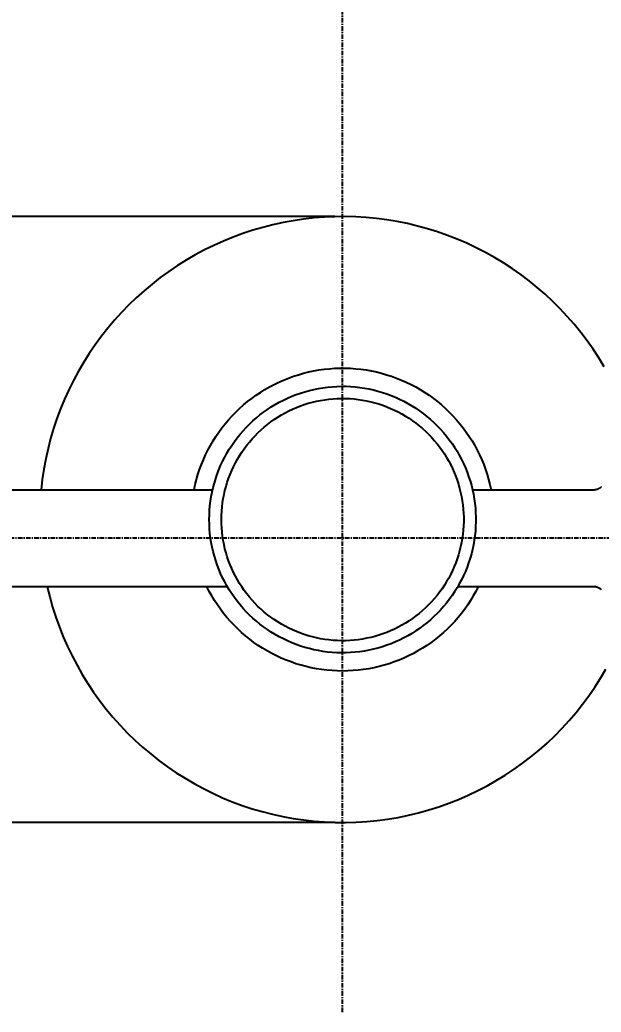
# Model space of a CAD drawing. Header units: millimetres. Extents: x 2944 to 4044, y 1234 to 2718.
# Drawn here: x 3361.1 to 3409.1, y 1902.8 to 1984.6 of the extents above; entities that cross this region are included whole.
import ezdxf

# ---------------------------------------------------------------- set-up
doc = ezdxf.new("R2010")
doc.units = ezdxf.units.MM
doc.linetypes.add('CENTER', pattern=[0.6, 0.375, -0.075, 0.075, -0.075])
for name, color, linetype in [('CEN2', 1, 'Continuous'), ('DIM2', 3, 'Continuous'), ('main', 7, 'Continuous')]:
    doc.layers.add(name, color=color, linetype=linetype)
doc.styles.get("Standard").update_dxf_attribs({"font": 'arial.ttf'})
doc.dimstyles.new('ISO-25', dxfattribs={"dimtxt": 2.5, "dimasz": 2.5, "dimexe": 1.25, "dimexo": 0.625, "dimtad": 1, "dimtxsty": 'Standard', "dimcen": 2.5, "dimadec": 0, "dimazin": 0, "dimtfac": 1, "dimtmove": 0, "dimatfit": 3, "dimfxl": 1, "dimarcsym": 0})

# ---------------------------------------------------------------- blocks, each defined once
blk = doc.blocks.new('*D27')
at = {"layer": 'Defpoints', "color": 0, "transparency": 16777216}
for p in [(3387.777, 1968.404), (3340.571, 1918.404), (3387.777, 1918.404)]:
    blk.add_point(p, dxfattribs=at)
at = {"layer": 'DIM2', "color": 0, "lineweight": -2, "transparency": 16777216}
for p, q in [((3387.152, 1968.404), (3339.321, 1968.404)), ((3340.571, 1956.404), (3340.571, 1930.404)), ((3387.152, 1918.404), (3339.321, 1918.404))]:
    blk.add_line(p, q, dxfattribs=at)
at = {"layer": 'DIM2', "color": 0, "transparency": 16777216}
for points in [[(3338.571, 1956.404), (3342.571, 1956.404), (3340.571, 1968.404)], [(3338.571, 1930.404), (3342.571, 1930.404), (3340.571, 1918.404)]]:
    blk.add_solid(points, dxfattribs=at)
at = {"layer": 'DIM2', "color": 0, "transparency": 16777216, "insert": (3327.912, 1943.404), "char_height": 15, "attachment_point": 5, "rotation": 90}
blk.add_mtext('50', dxfattribs=at)

msp = doc.modelspace()

# ---------------------------------------------------------------- linework, layer by layer
at = {"layer": 'CEN2', "linetype": 'CENTER'}
for p, q in [((3387.777, 1902.75), (3387.777, 2185.961)), ((3496.353, 1941.862), (3124.888, 1941.862))]:
    msp.add_line(p, q, dxfattribs=at)
at = {"layer": 'main'}
for p, q in [((3383.713, 1968.072), (3382.866, 1967.917)), ((3384.565, 1968.197), (3383.713, 1968.072)), ((3385.421, 1968.293), (3384.565, 1968.197)), ((3386.28, 1968.359), (3385.421, 1968.293)), ((3387.14, 1968.396), (3386.28, 1968.359)), ((3388.001, 1968.403), (3387.14, 1968.396)), ((3388.862, 1968.38), (3388.001, 1968.403)), ((3389.722, 1968.328), (3388.862, 1968.38)), ((3390.579, 1968.246), (3389.722, 1968.328)), ((3391.433, 1968.135), (3390.579, 1968.246)), ((3392.283, 1967.995), (3391.433, 1968.135)), ((3393.127, 1967.825), (3392.283, 1967.995)), ((3380.363, 1967.28), (3379.546, 1967.01)), ((3381.19, 1967.521), (3380.363, 1967.28)), ((3382.025, 1967.733), (3381.19, 1967.521)), ((3382.866, 1967.917), (3382.025, 1967.733)), ((3393.965, 1967.626), (3393.127, 1967.825)), ((3394.795, 1967.399), (3393.965, 1967.626)), ((3395.618, 1967.143), (3394.795, 1967.399)), ((3377.94, 1966.387), (3377.154, 1966.035)), ((3378.737, 1966.713), (3377.94, 1966.387)), ((3379.546, 1967.01), (3378.737, 1966.713)), ((3396.431, 1966.858), (3395.618, 1967.143)), ((3397.233, 1966.546), (3396.431, 1966.858)), ((3398.025, 1966.207), (3397.233, 1966.546)), ((3376.381, 1965.656), (3375.621, 1965.25)), ((3377.154, 1966.035), (3376.381, 1965.656)), ((3398.804, 1965.841), (3398.025, 1966.207)), ((3399.57, 1965.447), (3398.804, 1965.841)), ((3374.876, 1964.818), (3374.146, 1964.361)), ((3375.621, 1965.25), (3374.876, 1964.818)), ((3400.323, 1965.028), (3399.57, 1965.447)), ((3401.06, 1964.583), (3400.323, 1965.028)), ((3373.433, 1963.879), (3372.736, 1963.373)), ((3374.146, 1964.361), (3373.433, 1963.879)), ((3401.781, 1964.113), (3401.06, 1964.583)), ((3402.486, 1963.618), (3401.781, 1964.113)), ((3372.736, 1963.373), (3372.057, 1962.843)), ((3403.174, 1963.1), (3402.486, 1963.618)), ((3403.843, 1962.558), (3403.174, 1963.1)), ((3371.397, 1962.29), (3370.756, 1961.715)), ((3372.057, 1962.843), (3371.397, 1962.29)), ((3404.493, 1961.993), (3403.843, 1962.558)), ((3370.756, 1961.715), (3370.135, 1961.118)), ((3405.124, 1961.406), (3404.493, 1961.993)), ((3370.135, 1961.118), (3369.536, 1960.5)), ((3405.733, 1960.798), (3405.124, 1961.406)), ((3406.322, 1960.169), (3405.733, 1960.798)), ((3368.958, 1959.861), (3368.402, 1959.204)), ((3369.536, 1960.5), (3368.958, 1959.861)), ((3406.888, 1959.521), (3406.322, 1960.169)), ((3368.402, 1959.204), (3367.869, 1958.527)), ((3407.432, 1958.853), (3406.888, 1959.521)), ((3367.869, 1958.527), (3367.36, 1957.832)), ((3407.952, 1958.167), (3407.432, 1958.853)), ((3408.449, 1957.463), (3407.952, 1958.167)), ((3367.36, 1957.832), (3366.876, 1957.121)), ((3408.921, 1956.743), (3408.449, 1957.463)), ((3366.876, 1957.121), (3366.416, 1956.393)), ((3409.368, 1956.007), (3408.921, 1956.743)), ((3366.416, 1956.393), (3365.981, 1955.649)), ((3385.402, 1955.676), (3385.83, 1955.751)), ((3385.83, 1955.751), (3386.26, 1955.812)), ((3386.26, 1955.812), (3386.692, 1955.857)), ((3386.692, 1955.857), (3387.125, 1955.887)), ((3387.125, 1955.887), (3387.56, 1955.902)), ((3387.56, 1955.902), (3387.994, 1955.902)), ((3387.994, 1955.902), (3388.428, 1955.887)), ((3388.428, 1955.887), (3388.861, 1955.857)), ((3388.861, 1955.857), (3389.294, 1955.812)), ((3389.294, 1955.812), (3389.724, 1955.751)), ((3389.724, 1955.751), (3390.152, 1955.676)), ((3365.572, 1954.891), (3365.19, 1954.12)), ((3365.981, 1955.649), (3365.572, 1954.891)), ((3382.515, 1954.743), (3382.912, 1954.919)), ((3382.912, 1954.919), (3383.316, 1955.081)), ((3383.316, 1955.081), (3383.724, 1955.229)), ((3383.724, 1955.229), (3384.137, 1955.362)), ((3384.137, 1955.362), (3384.555, 1955.482)), ((3384.555, 1955.482), (3384.977, 1955.586)), ((3384.977, 1955.586), (3385.402, 1955.676)), ((3390.152, 1955.676), (3390.577, 1955.586)), ((3390.577, 1955.586), (3390.998, 1955.482)), ((3390.998, 1955.482), (3391.416, 1955.362)), ((3391.416, 1955.362), (3391.829, 1955.229)), ((3391.829, 1955.229), (3392.238, 1955.081)), ((3392.238, 1955.081), (3392.641, 1954.919)), ((3392.641, 1954.919), (3393.038, 1954.743)), ((3365.19, 1954.12), (3364.834, 1953.335)), ((3380.995, 1953.904), (3381.364, 1954.134)), ((3381.364, 1954.134), (3381.74, 1954.35)), ((3381.74, 1954.35), (3382.124, 1954.553)), ((3382.124, 1954.553), (3382.515, 1954.743)), ((3384.669, 1953.956), (3385.037, 1954.058)), ((3385.037, 1954.058), (3385.409, 1954.146)), ((3385.409, 1954.146), (3385.783, 1954.222)), ((3385.783, 1954.222), (3386.16, 1954.285)), ((3386.16, 1954.285), (3386.538, 1954.334)), ((3386.538, 1954.334), (3386.918, 1954.371)), ((3386.918, 1954.371), (3387.3, 1954.394)), ((3387.3, 1954.394), (3387.681, 1954.404)), ((3387.681, 1954.404), (3388.063, 1954.401)), ((3388.063, 1954.401), (3388.445, 1954.384)), ((3388.445, 1954.384), (3388.825, 1954.354)), ((3388.825, 1954.354), (3389.205, 1954.311)), ((3389.205, 1954.311), (3389.582, 1954.255)), ((3389.582, 1954.255), (3389.958, 1954.186)), ((3389.958, 1954.186), (3390.331, 1954.104)), ((3390.331, 1954.104), (3390.701, 1954.009)), ((3393.038, 1954.743), (3393.429, 1954.553)), ((3393.429, 1954.553), (3393.813, 1954.35)), ((3393.813, 1954.35), (3394.19, 1954.134)), ((3394.19, 1954.134), (3394.559, 1953.904)), ((3364.834, 1953.335), (3364.506, 1952.539)), ((3379.939, 1953.141), (3380.282, 1953.408)), ((3380.282, 1953.408), (3380.634, 1953.662)), ((3380.634, 1953.662), (3380.995, 1953.904)), ((3382.555, 1953.086), (3382.894, 1953.261)), ((3382.894, 1953.261), (3383.239, 1953.425)), ((3383.239, 1953.425), (3383.589, 1953.576)), ((3383.589, 1953.576), (3383.945, 1953.715)), ((3383.945, 1953.715), (3384.305, 1953.842)), ((3384.305, 1953.842), (3384.669, 1953.956)), ((3385.624, 1953.17), (3385.964, 1953.239)), ((3385.964, 1953.239), (3386.307, 1953.296)), ((3386.307, 1953.296), (3386.651, 1953.341)), ((3386.651, 1953.341), (3386.996, 1953.374)), ((3386.996, 1953.374), (3387.343, 1953.395)), ((3387.343, 1953.395), (3387.69, 1953.404)), ((3387.69, 1953.404), (3388.037, 1953.401)), ((3388.037, 1953.401), (3388.384, 1953.386)), ((3388.384, 1953.386), (3388.73, 1953.359)), ((3388.73, 1953.359), (3389.075, 1953.32)), ((3389.075, 1953.32), (3389.418, 1953.269)), ((3389.418, 1953.269), (3389.76, 1953.206)), ((3390.701, 1954.009), (3391.067, 1953.901)), ((3391.067, 1953.901), (3391.429, 1953.78)), ((3391.429, 1953.78), (3391.787, 1953.647)), ((3391.787, 1953.647), (3392.14, 1953.502)), ((3392.14, 1953.502), (3392.488, 1953.344)), ((3392.488, 1953.344), (3392.83, 1953.175)), ((3394.559, 1953.904), (3394.919, 1953.662)), ((3394.919, 1953.662), (3395.272, 1953.408)), ((3395.272, 1953.408), (3395.615, 1953.141)), ((3364.506, 1952.539), (3364.205, 1951.732)), ((3378.968, 1952.273), (3379.281, 1952.573)), ((3379.281, 1952.573), (3379.605, 1952.863)), ((3379.605, 1952.863), (3379.939, 1953.141)), ((3381.265, 1952.27), (3381.576, 1952.49)), ((3381.576, 1952.49), (3381.895, 1952.7)), ((3381.895, 1952.7), (3382.222, 1952.898)), ((3382.222, 1952.898), (3382.555, 1953.086)), ((3383.338, 1952.365), (3383.651, 1952.514)), ((3383.651, 1952.514), (3383.97, 1952.651)), ((3383.97, 1952.651), (3384.293, 1952.778)), ((3384.293, 1952.778), (3384.621, 1952.893)), ((3384.621, 1952.893), (3384.952, 1952.997)), ((3384.952, 1952.997), (3385.286, 1953.089)), ((3385.286, 1953.089), (3385.624, 1953.17)), ((3389.76, 1953.206), (3390.099, 1953.131)), ((3390.099, 1953.131), (3390.435, 1953.045)), ((3390.435, 1953.045), (3390.768, 1952.946)), ((3390.768, 1952.946), (3391.097, 1952.837)), ((3391.097, 1952.837), (3391.423, 1952.716)), ((3391.423, 1952.716), (3391.744, 1952.584)), ((3391.744, 1952.584), (3392.06, 1952.441)), ((3392.06, 1952.441), (3392.371, 1952.287)), ((3392.83, 1953.175), (3393.166, 1952.994)), ((3393.166, 1952.994), (3393.496, 1952.801)), ((3393.496, 1952.801), (3393.818, 1952.597)), ((3393.818, 1952.597), (3394.134, 1952.381)), ((3395.615, 1953.141), (3395.948, 1952.863)), ((3395.948, 1952.863), (3396.272, 1952.573)), ((3396.272, 1952.573), (3396.586, 1952.273)), ((3364.205, 1951.732), (3363.932, 1950.915)), ((3378.093, 1951.308), (3378.373, 1951.639)), ((3378.373, 1951.639), (3378.665, 1951.961)), ((3378.665, 1951.961), (3378.968, 1952.273)), ((3380.378, 1951.545), (3380.665, 1951.796)), ((3380.665, 1951.796), (3380.961, 1952.038)), ((3380.961, 1952.038), (3381.265, 1952.27)), ((3381.857, 1951.464), (3382.14, 1951.664)), ((3382.14, 1951.664), (3382.43, 1951.855)), ((3382.43, 1951.855), (3382.727, 1952.035)), ((3382.727, 1952.035), (3383.029, 1952.205)), ((3383.029, 1952.205), (3383.338, 1952.365)), ((3392.371, 1952.287), (3392.676, 1952.122)), ((3392.676, 1952.122), (3392.976, 1951.946)), ((3392.976, 1951.946), (3393.269, 1951.761)), ((3393.269, 1951.761), (3393.556, 1951.565)), ((3394.134, 1952.381), (3394.442, 1952.155)), ((3394.442, 1952.155), (3394.741, 1951.919)), ((3394.741, 1951.919), (3395.033, 1951.672)), ((3395.033, 1951.672), (3395.315, 1951.415)), ((3396.586, 1952.273), (3396.888, 1951.961)), ((3396.888, 1951.961), (3397.18, 1951.639)), ((3397.18, 1951.639), (3397.461, 1951.308)), ((3363.932, 1950.915), (3363.687, 1950.09)), ((3377.567, 1950.616), (3377.824, 1950.966)), ((3377.824, 1950.966), (3378.093, 1951.308)), ((3379.572, 1950.731), (3379.832, 1951.012)), ((3379.832, 1951.012), (3380.1, 1951.283)), ((3380.1, 1951.283), (3380.378, 1951.545)), ((3380.798, 1950.567), (3381.051, 1950.805)), ((3381.051, 1950.805), (3381.312, 1951.034)), ((3381.312, 1951.034), (3381.581, 1951.253)), ((3381.581, 1951.253), (3381.857, 1951.464)), ((3393.556, 1951.565), (3393.836, 1951.36)), ((3393.836, 1951.36), (3394.108, 1951.145)), ((3394.108, 1951.145), (3394.373, 1950.92)), ((3394.373, 1950.92), (3394.63, 1950.687)), ((3395.315, 1951.415), (3395.589, 1951.149)), ((3395.589, 1951.149), (3395.853, 1950.873)), ((3395.853, 1950.873), (3396.107, 1950.588)), ((3397.461, 1951.308), (3397.73, 1950.966)), ((3397.73, 1950.966), (3397.986, 1950.616)), ((3363.687, 1950.09), (3363.471, 1949.256)), ((3377.091, 1949.889), (3377.323, 1950.257)), ((3377.323, 1950.257), (3377.567, 1950.616)), ((3378.855, 1949.839), (3379.084, 1950.145)), ((3379.084, 1950.145), (3379.323, 1950.442)), ((3379.323, 1950.442), (3379.572, 1950.731)), ((3380.091, 1949.802), (3380.318, 1950.065)), ((3380.318, 1950.065), (3380.554, 1950.32)), ((3380.554, 1950.32), (3380.798, 1950.567)), ((3394.63, 1950.687), (3394.879, 1950.445)), ((3394.879, 1950.445), (3395.119, 1950.194)), ((3395.119, 1950.194), (3395.35, 1949.935)), ((3396.107, 1950.588), (3396.351, 1950.295)), ((3396.351, 1950.295), (3396.585, 1949.993)), ((3396.585, 1949.993), (3396.809, 1949.683)), ((3397.986, 1950.616), (3398.231, 1950.257)), ((3398.231, 1950.257), (3398.463, 1949.889)), ((3363.471, 1949.256), (3363.284, 1948.415)), ((3376.474, 1948.742), (3376.666, 1949.132)), ((3376.666, 1949.132), (3376.872, 1949.514)), ((3376.872, 1949.514), (3377.091, 1949.889)), ((3378.235, 1948.877), (3378.43, 1949.204)), ((3378.43, 1949.204), (3378.637, 1949.525)), ((3378.637, 1949.525), (3378.855, 1949.839)), ((3379.468, 1948.969), (3379.666, 1949.254)), ((3379.666, 1949.254), (3379.874, 1949.532)), ((3379.874, 1949.532), (3380.091, 1949.802)), ((3395.35, 1949.935), (3395.572, 1949.668)), ((3395.572, 1949.668), (3395.785, 1949.394)), ((3395.785, 1949.394), (3395.988, 1949.112)), ((3396.809, 1949.683), (3397.021, 1949.366)), ((3397.021, 1949.366), (3397.223, 1949.041)), ((3398.463, 1949.889), (3398.682, 1949.514)), ((3398.682, 1949.514), (3398.887, 1949.132)), ((3398.887, 1949.132), (3399.08, 1948.742)), ((3363.284, 1948.415), (3363.126, 1947.569)), ((3376.13, 1947.944), (3376.295, 1948.346)), ((3376.295, 1948.346), (3376.474, 1948.742)), ((3377.878, 1948.201), (3378.05, 1948.542)), ((3378.05, 1948.542), (3378.235, 1948.877)), ((3378.935, 1948.075), (3379.102, 1948.379)), ((3379.102, 1948.379), (3379.28, 1948.677)), ((3379.28, 1948.677), (3379.468, 1948.969)), ((3395.988, 1949.112), (3396.181, 1948.824)), ((3396.181, 1948.824), (3396.364, 1948.529)), ((3396.364, 1948.529), (3396.537, 1948.228)), ((3397.223, 1949.041), (3397.413, 1948.71)), ((3397.413, 1948.71), (3397.591, 1948.373)), ((3397.591, 1948.373), (3397.757, 1948.029)), ((3399.08, 1948.742), (3399.258, 1948.346)), ((3399.258, 1948.346), (3399.423, 1947.944)), ((3363.126, 1947.569), (3362.997, 1946.717)), ((3375.843, 1947.124), (3375.98, 1947.537)), ((3375.98, 1947.537), (3376.13, 1947.944)), ((3377.433, 1947.146), (3377.569, 1947.503)), ((3377.569, 1947.503), (3377.717, 1947.855)), ((3377.717, 1947.855), (3377.878, 1948.201)), ((3378.632, 1947.45), (3378.778, 1947.765)), ((3378.778, 1947.765), (3378.935, 1948.075)), ((3396.537, 1948.228), (3396.699, 1947.921)), ((3396.699, 1947.921), (3396.85, 1947.609)), ((3396.85, 1947.609), (3396.991, 1947.291)), ((3397.757, 1948.029), (3397.912, 1947.68)), ((3397.912, 1947.68), (3398.054, 1947.325)), ((3399.423, 1947.944), (3399.574, 1947.537)), ((3399.574, 1947.537), (3399.71, 1947.124)), ((3362.997, 1946.717), (3362.898, 1945.862)), ((3375.614, 1946.286), (3375.721, 1946.707)), ((3375.721, 1946.707), (3375.843, 1947.124)), ((3377.198, 1946.42), (3377.309, 1946.785)), ((3377.309, 1946.785), (3377.433, 1947.146)), ((3378.261, 1946.478), (3378.373, 1946.806)), ((3378.373, 1946.806), (3378.497, 1947.13)), ((3378.497, 1947.13), (3378.632, 1947.45)), ((3396.991, 1947.291), (3397.12, 1946.969)), ((3397.12, 1946.969), (3397.238, 1946.643)), ((3398.054, 1947.325), (3398.184, 1946.966)), ((3398.184, 1946.966), (3398.302, 1946.603)), ((3399.71, 1947.124), (3399.832, 1946.707)), ((3399.832, 1946.707), (3399.94, 1946.286)), ((3351.428, 1945.862), (3370.88, 1945.862)), ((3370.88, 1945.862), (3372.79, 1945.862)), ((3372.79, 1945.862), (3377.055, 1945.862)), ((3375.521, 1945.862), (3375.614, 1946.286)), ((3377.014, 1945.679), (3377.1, 1946.051)), ((3377.1, 1946.051), (3377.198, 1946.42)), ((3378.07, 1945.81), (3378.16, 1946.146)), ((3378.16, 1946.146), (3378.261, 1946.478)), ((3397.238, 1946.643), (3397.345, 1946.312)), ((3397.345, 1946.312), (3397.44, 1945.978)), ((3397.44, 1945.978), (3397.523, 1945.641)), ((3398.302, 1946.603), (3398.406, 1946.236)), ((3398.406, 1946.236), (3398.498, 1945.865)), ((3398.498, 1945.865), (3398.577, 1945.492)), ((3398.499, 1945.862), (3408.467, 1945.862)), ((3399.94, 1946.286), (3400.033, 1945.862)), ((3408.467, 1945.862), (3408.501, 1945.863)), ((3408.501, 1945.863), (3408.536, 1945.864)), ((3408.536, 1945.864), (3408.571, 1945.867)), ((3408.571, 1945.867), (3408.605, 1945.872)), ((3408.605, 1945.872), (3408.64, 1945.877)), ((3408.64, 1945.877), (3408.674, 1945.884)), ((3408.674, 1945.884), (3408.708, 1945.892)), ((3408.708, 1945.892), (3408.742, 1945.9)), ((3408.742, 1945.9), (3408.775, 1945.911)), ((3408.775, 1945.911), (3408.808, 1945.922)), ((3408.808, 1945.922), (3408.84, 1945.934)), ((3408.84, 1945.934), (3408.872, 1945.948)), ((3408.872, 1945.948), (3408.904, 1945.963)), ((3408.904, 1945.963), (3408.935, 1945.978)), ((3408.935, 1945.978), (3408.965, 1945.995)), ((3408.965, 1945.995), (3408.995, 1946.013)), ((3408.995, 1946.013), (3409.024, 1946.032)), ((3409.024, 1946.032), (3409.053, 1946.052)), ((3409.053, 1946.052), (3409.081, 1946.073)), ((3409.081, 1946.073), (3409.108, 1946.095)), ((3409.108, 1946.095), (3409.134, 1946.117)), ((3376.883, 1944.927), (3376.942, 1945.304)), ((3376.942, 1945.304), (3377.014, 1945.679)), ((3377.873, 1944.788), (3377.927, 1945.131)), ((3377.927, 1945.131), (3377.993, 1945.472)), ((3377.993, 1945.472), (3378.07, 1945.81)), ((3397.523, 1945.641), (3397.595, 1945.302)), ((3397.595, 1945.302), (3397.655, 1944.96)), ((3398.577, 1945.492), (3398.643, 1945.116)), ((3398.643, 1945.116), (3398.696, 1944.737)), ((3376.803, 1944.167), (3376.836, 1944.548)), ((3376.836, 1944.548), (3376.883, 1944.927)), ((3377.801, 1944.098), (3377.831, 1944.444)), ((3377.831, 1944.444), (3377.873, 1944.788)), ((3397.655, 1944.96), (3397.703, 1944.616)), ((3397.703, 1944.616), (3397.739, 1944.271)), ((3397.739, 1944.271), (3397.763, 1943.925)), ((3398.696, 1944.737), (3398.736, 1944.358)), ((3398.736, 1944.358), (3398.762, 1943.977)), ((3376.777, 1943.404), (3376.783, 1943.786)), ((3376.783, 1943.022), (3376.777, 1943.404)), ((3376.783, 1943.786), (3376.803, 1944.167)), ((3377.777, 1943.404), (3377.783, 1943.751)), ((3377.783, 1943.057), (3377.777, 1943.404)), ((3377.783, 1943.751), (3377.801, 1944.098)), ((3397.763, 1943.925), (3397.775, 1943.578)), ((3397.775, 1943.578), (3397.775, 1943.231)), ((3398.762, 1943.977), (3398.775, 1943.595)), ((3398.775, 1943.595), (3398.775, 1943.213)), ((3376.803, 1942.641), (3376.783, 1943.022)), ((3376.836, 1942.261), (3376.803, 1942.641)), ((3377.801, 1942.71), (3377.783, 1943.057)), ((3377.831, 1942.364), (3377.801, 1942.71)), ((3397.763, 1942.884), (3397.739, 1942.537)), ((3397.775, 1943.231), (3397.763, 1942.884)), ((3398.762, 1942.832), (3398.736, 1942.451)), ((3398.775, 1943.213), (3398.762, 1942.832)), ((3376.883, 1941.882), (3376.836, 1942.261)), ((3376.942, 1941.504), (3376.883, 1941.882)), ((3377.873, 1942.02), (3377.831, 1942.364)), ((3377.927, 1941.677), (3377.873, 1942.02)), ((3397.655, 1941.848), (3397.595, 1941.506)), ((3397.703, 1942.192), (3397.655, 1941.848)), ((3397.739, 1942.537), (3397.703, 1942.192)), ((3398.696, 1942.071), (3398.643, 1941.693)), ((3398.736, 1942.451), (3398.696, 1942.071)), ((3377.014, 1941.129), (3376.942, 1941.504)), ((3377.1, 1940.757), (3377.014, 1941.129)), ((3377.993, 1941.336), (3377.927, 1941.677)), ((3378.07, 1940.998), (3377.993, 1941.336)), ((3378.16, 1940.662), (3378.07, 1940.998)), ((3397.523, 1941.167), (3397.44, 1940.83)), ((3397.595, 1941.506), (3397.523, 1941.167)), ((3398.498, 1940.943), (3398.406, 1940.572)), ((3398.577, 1941.317), (3398.498, 1940.943)), ((3398.643, 1941.693), (3398.577, 1941.317)), ((3377.198, 1940.388), (3377.1, 1940.757)), ((3377.309, 1940.023), (3377.198, 1940.388)), ((3378.261, 1940.33), (3378.16, 1940.662)), ((3378.373, 1940.002), (3378.261, 1940.33)), ((3397.238, 1940.166), (3397.12, 1939.839)), ((3397.345, 1940.496), (3397.238, 1940.166)), ((3397.44, 1940.83), (3397.345, 1940.496)), ((3398.302, 1940.205), (3398.184, 1939.842)), ((3398.406, 1940.572), (3398.302, 1940.205)), ((3377.433, 1939.662), (3377.309, 1940.023)), ((3377.569, 1939.305), (3377.433, 1939.662)), ((3377.717, 1938.953), (3377.569, 1939.305)), ((3378.497, 1939.678), (3378.373, 1940.002)), ((3378.632, 1939.358), (3378.497, 1939.678)), ((3378.778, 1939.043), (3378.632, 1939.358)), ((3396.991, 1939.517), (3396.85, 1939.2)), ((3397.12, 1939.839), (3396.991, 1939.517)), ((3398.054, 1939.483), (3397.912, 1939.129)), ((3398.184, 1939.842), (3398.054, 1939.483)), ((3377.878, 1938.607), (3377.717, 1938.953)), ((3378.05, 1938.266), (3377.878, 1938.607)), ((3378.935, 1938.733), (3378.778, 1939.043)), ((3379.102, 1938.429), (3378.935, 1938.733)), ((3396.537, 1938.58), (3396.364, 1938.279)), ((3396.699, 1938.887), (3396.537, 1938.58)), ((3396.85, 1939.2), (3396.699, 1938.887)), ((3397.758, 1938.779), (3397.591, 1938.436)), ((3397.912, 1939.129), (3397.758, 1938.779)), ((3370.88, 1937.862), (3351.428, 1937.862)), ((3363.399, 1937.862), (3363.606, 1937.017)), ((3372.79, 1937.862), (3370.88, 1937.862)), ((3378.275, 1937.862), (3372.79, 1937.862)), ((3376.772, 1937.476), (3376.572, 1937.862)), ((3378.235, 1937.932), (3378.05, 1938.266)), ((3378.43, 1937.604), (3378.235, 1937.932)), ((3379.28, 1938.131), (3379.102, 1938.429)), ((3379.468, 1937.839), (3379.28, 1938.131)), ((3379.666, 1937.554), (3379.468, 1937.839)), ((3395.988, 1937.696), (3395.785, 1937.414)), ((3396.181, 1937.984), (3395.988, 1937.696)), ((3396.364, 1938.279), (3396.181, 1937.984)), ((3397.223, 1937.767), (3397.021, 1937.442)), ((3397.413, 1938.098), (3397.223, 1937.767)), ((3408.467, 1937.862), (3397.278, 1937.862)), ((3397.591, 1938.436), (3397.413, 1938.098)), ((3398.981, 1937.862), (3398.782, 1937.476)), ((3408.501, 1937.861), (3408.467, 1937.862)), ((3408.536, 1937.86), (3408.501, 1937.861)), ((3408.571, 1937.857), (3408.536, 1937.86)), ((3408.605, 1937.852), (3408.571, 1937.857)), ((3408.64, 1937.847), (3408.605, 1937.852)), ((3408.674, 1937.84), (3408.64, 1937.847)), ((3408.708, 1937.832), (3408.674, 1937.84)), ((3408.741, 1937.824), (3408.708, 1937.832)), ((3408.774, 1937.813), (3408.741, 1937.824)), ((3408.807, 1937.802), (3408.774, 1937.813)), ((3408.84, 1937.79), (3408.807, 1937.802)), ((3408.872, 1937.776), (3408.84, 1937.79)), ((3408.903, 1937.762), (3408.872, 1937.776)), ((3408.934, 1937.746), (3408.903, 1937.762)), ((3408.965, 1937.729), (3408.934, 1937.746)), ((3408.995, 1937.711), (3408.965, 1937.729)), ((3409.024, 1937.692), (3408.995, 1937.711)), ((3409.052, 1937.672), (3409.024, 1937.692)), ((3409.08, 1937.652), (3409.052, 1937.672)), ((3363.606, 1937.017), (3363.843, 1936.18)), ((3376.984, 1937.098), (3376.772, 1937.476)), ((3377.21, 1936.727), (3376.984, 1937.098)), ((3378.637, 1937.283), (3378.43, 1937.604)), ((3378.855, 1936.969), (3378.637, 1937.283)), ((3379.084, 1936.663), (3378.855, 1936.969)), ((3379.874, 1937.276), (3379.666, 1937.554)), ((3380.092, 1937.006), (3379.874, 1937.276)), ((3380.318, 1936.743), (3380.092, 1937.006)), ((3395.35, 1936.873), (3395.119, 1936.614)), ((3395.572, 1937.14), (3395.35, 1936.873)), ((3395.785, 1937.414), (3395.572, 1937.14)), ((3396.809, 1937.125), (3396.586, 1936.815)), ((3397.021, 1937.442), (3396.809, 1937.125)), ((3398.569, 1937.098), (3398.344, 1936.727)), ((3398.782, 1937.476), (3398.569, 1937.098)), ((3409.107, 1937.63), (3409.08, 1937.652)), ((3409.134, 1937.607), (3409.107, 1937.63)), ((3363.843, 1936.18), (3364.109, 1935.351)), ((3377.448, 1936.364), (3377.21, 1936.727)), ((3377.699, 1936.009), (3377.448, 1936.364)), ((3379.323, 1936.366), (3379.084, 1936.663)), ((3379.572, 1936.077), (3379.323, 1936.366)), ((3379.832, 1935.796), (3379.572, 1936.077)), ((3380.554, 1936.488), (3380.318, 1936.743)), ((3380.798, 1936.241), (3380.554, 1936.488)), ((3381.051, 1936.004), (3380.798, 1936.241)), ((3394.63, 1936.121), (3394.373, 1935.888)), ((3394.879, 1936.364), (3394.63, 1936.121)), ((3395.119, 1936.614), (3394.879, 1936.364)), ((3396.107, 1936.22), (3395.853, 1935.935)), ((3396.352, 1936.514), (3396.107, 1936.22)), ((3396.586, 1936.815), (3396.352, 1936.514)), ((3398.106, 1936.364), (3397.855, 1936.009)), ((3398.344, 1936.727), (3398.106, 1936.364)), ((3364.109, 1935.351), (3364.404, 1934.533)), ((3377.961, 1935.664), (3377.699, 1936.009)), ((3378.236, 1935.328), (3377.961, 1935.664)), ((3378.522, 1935.001), (3378.236, 1935.328)), ((3380.101, 1935.525), (3379.832, 1935.796)), ((3380.379, 1935.264), (3380.101, 1935.525)), ((3380.666, 1935.012), (3380.379, 1935.264)), ((3381.312, 1935.775), (3381.051, 1936.004)), ((3381.581, 1935.555), (3381.312, 1935.775)), ((3381.857, 1935.344), (3381.581, 1935.555)), ((3382.14, 1935.144), (3381.857, 1935.344)), ((3393.556, 1935.243), (3393.269, 1935.047)), ((3393.836, 1935.449), (3393.556, 1935.243)), ((3394.108, 1935.664), (3393.836, 1935.449)), ((3394.373, 1935.888), (3394.108, 1935.664)), ((3395.315, 1935.393), (3395.033, 1935.136)), ((3395.589, 1935.66), (3395.315, 1935.393)), ((3395.853, 1935.935), (3395.589, 1935.66)), ((3397.317, 1935.328), (3397.031, 1935.001)), ((3397.592, 1935.664), (3397.317, 1935.328)), ((3397.855, 1936.009), (3397.592, 1935.664)), ((3364.404, 1934.533), (3364.726, 1933.725)), ((3378.82, 1934.685), (3378.522, 1935.001)), ((3379.128, 1934.379), (3378.82, 1934.685)), ((3380.961, 1934.77), (3380.666, 1935.012)), ((3381.265, 1934.539), (3380.961, 1934.77)), ((3381.577, 1934.318), (3381.265, 1934.539)), ((3382.43, 1934.953), (3382.14, 1935.144)), ((3382.727, 1934.773), (3382.43, 1934.953)), ((3383.029, 1934.603), (3382.727, 1934.773)), ((3383.338, 1934.443), (3383.029, 1934.603)), ((3383.651, 1934.295), (3383.338, 1934.443)), ((3392.371, 1934.522), (3392.06, 1934.368)), ((3392.676, 1934.686), (3392.371, 1934.522)), ((3392.976, 1934.862), (3392.676, 1934.686)), ((3393.269, 1935.047), (3392.976, 1934.862)), ((3394.134, 1934.427), (3393.819, 1934.212)), ((3394.442, 1934.653), (3394.134, 1934.427)), ((3394.741, 1934.89), (3394.442, 1934.653)), ((3395.033, 1935.136), (3394.741, 1934.89)), ((3396.734, 1934.685), (3396.426, 1934.379)), ((3397.031, 1935.001), (3396.734, 1934.685)), ((3364.726, 1933.725), (3365.077, 1932.929)), ((3379.447, 1934.084), (3379.128, 1934.379)), ((3379.775, 1933.801), (3379.447, 1934.084)), ((3380.114, 1933.529), (3379.775, 1933.801)), ((3381.896, 1934.108), (3381.577, 1934.318)), ((3382.222, 1933.91), (3381.896, 1934.108)), ((3382.555, 1933.723), (3382.222, 1933.91)), ((3382.894, 1933.547), (3382.555, 1933.723)), ((3383.97, 1934.157), (3383.651, 1934.295)), ((3384.293, 1934.03), (3383.97, 1934.157)), ((3384.621, 1933.915), (3384.293, 1934.03)), ((3384.952, 1933.811), (3384.621, 1933.915)), ((3385.287, 1933.719), (3384.952, 1933.811)), ((3385.624, 1933.638), (3385.287, 1933.719)), ((3385.964, 1933.57), (3385.624, 1933.638)), ((3386.307, 1933.513), (3385.964, 1933.57)), ((3389.76, 1933.603), (3389.418, 1933.54)), ((3390.099, 1933.677), (3389.76, 1933.603)), ((3390.435, 1933.764), (3390.099, 1933.677)), ((3390.768, 1933.862), (3390.435, 1933.764)), ((3391.097, 1933.971), (3390.768, 1933.862)), ((3391.423, 1934.092), (3391.097, 1933.971)), ((3391.744, 1934.224), (3391.423, 1934.092)), ((3392.06, 1934.368), (3391.744, 1934.224)), ((3392.83, 1933.633), (3392.488, 1933.464)), ((3393.166, 1933.815), (3392.83, 1933.633)), ((3393.496, 1934.008), (3393.166, 1933.815)), ((3393.819, 1934.212), (3393.496, 1934.008)), ((3395.778, 1933.801), (3395.44, 1933.529)), ((3396.107, 1934.084), (3395.778, 1933.801)), ((3396.426, 1934.379), (3396.107, 1934.084)), ((3365.077, 1932.929), (3365.455, 1932.145)), ((3380.461, 1933.268), (3380.114, 1933.529)), ((3380.817, 1933.02), (3380.461, 1933.268)), ((3381.182, 1932.785), (3380.817, 1933.02)), ((3381.555, 1932.562), (3381.182, 1932.785)), ((3383.239, 1933.384), (3382.894, 1933.547)), ((3383.589, 1933.232), (3383.239, 1933.384)), ((3383.945, 1933.093), (3383.589, 1933.232)), ((3384.305, 1932.966), (3383.945, 1933.093)), ((3384.669, 1932.852), (3384.305, 1932.966)), ((3385.038, 1932.75), (3384.669, 1932.852)), ((3385.409, 1932.662), (3385.038, 1932.75)), ((3386.651, 1933.468), (3386.307, 1933.513)), ((3386.997, 1933.434), (3386.651, 1933.468)), ((3387.343, 1933.413), (3386.997, 1933.434)), ((3387.69, 1933.404), (3387.343, 1933.413)), ((3388.037, 1933.407), (3387.69, 1933.404)), ((3388.384, 1933.422), (3388.037, 1933.407)), ((3388.73, 1933.449), (3388.384, 1933.422)), ((3389.075, 1933.489), (3388.73, 1933.449)), ((3389.418, 1933.54), (3389.075, 1933.489)), ((3390.701, 1932.8), (3390.331, 1932.705)), ((3391.067, 1932.908), (3390.701, 1932.8)), ((3391.429, 1933.028), (3391.067, 1932.908)), ((3391.787, 1933.161), (3391.429, 1933.028)), ((3392.14, 1933.306), (3391.787, 1933.161)), ((3392.488, 1933.464), (3392.14, 1933.306)), ((3394.371, 1932.785), (3393.998, 1932.562)), ((3394.736, 1933.02), (3394.371, 1932.785)), ((3395.092, 1933.268), (3394.736, 1933.02)), ((3395.44, 1933.529), (3395.092, 1933.268)), ((3365.455, 1932.145), (3365.861, 1931.375)), ((3381.935, 1932.353), (3381.555, 1932.562)), ((3382.322, 1932.157), (3381.935, 1932.353)), ((3382.716, 1931.974), (3382.322, 1932.157)), ((3383.116, 1931.805), (3382.716, 1931.974)), ((3385.783, 1932.586), (3385.409, 1932.662)), ((3386.16, 1932.523), (3385.783, 1932.586)), ((3386.538, 1932.474), (3386.16, 1932.523)), ((3386.919, 1932.437), (3386.538, 1932.474)), ((3387.3, 1932.414), (3386.919, 1932.437)), ((3387.681, 1932.404), (3387.3, 1932.414)), ((3388.063, 1932.408), (3387.681, 1932.404)), ((3388.445, 1932.424), (3388.063, 1932.408)), ((3388.825, 1932.454), (3388.445, 1932.424)), ((3389.205, 1932.497), (3388.825, 1932.454)), ((3389.582, 1932.553), (3389.205, 1932.497)), ((3389.958, 1932.622), (3389.582, 1932.553)), ((3390.331, 1932.705), (3389.958, 1932.622)), ((3392.837, 1931.974), (3392.437, 1931.805)), ((3393.231, 1932.157), (3392.837, 1931.974)), ((3393.618, 1932.353), (3393.231, 1932.157)), ((3393.998, 1932.562), (3393.618, 1932.353)), ((3365.861, 1931.375), (3366.293, 1930.62)), ((3383.522, 1931.65), (3383.116, 1931.805)), ((3383.933, 1931.51), (3383.522, 1931.65)), ((3384.348, 1931.383), (3383.933, 1931.51)), ((3384.767, 1931.272), (3384.348, 1931.383)), ((3385.191, 1931.174), (3384.767, 1931.272)), ((3385.617, 1931.092), (3385.191, 1931.174)), ((3390.363, 1931.174), (3389.937, 1931.092)), ((3390.786, 1931.272), (3390.363, 1931.174)), ((3391.205, 1931.383), (3390.786, 1931.272)), ((3391.621, 1931.51), (3391.205, 1931.383)), ((3392.032, 1931.65), (3391.621, 1931.51)), ((3392.437, 1931.805), (3392.032, 1931.65)), ((3366.293, 1930.62), (3366.75, 1929.88)), ((3386.046, 1931.024), (3385.617, 1931.092)), ((3386.477, 1930.972), (3386.046, 1931.024)), ((3386.909, 1930.934), (3386.477, 1930.972)), ((3387.343, 1930.912), (3386.909, 1930.934)), ((3387.777, 1930.904), (3387.343, 1930.912)), ((3388.211, 1930.912), (3387.777, 1930.904)), ((3388.644, 1930.934), (3388.211, 1930.912)), ((3389.077, 1930.972), (3388.644, 1930.934)), ((3389.508, 1931.024), (3389.077, 1930.972)), ((3389.937, 1931.092), (3389.508, 1931.024)), ((3408.603, 1929.573), (3409.071, 1930.307)), ((3409.071, 1930.307), (3409.514, 1931.055)), ((3366.75, 1929.88), (3367.234, 1929.157)), ((3408.109, 1928.857), (3408.603, 1929.573)), ((3367.234, 1929.157), (3367.742, 1928.45)), ((3407.59, 1928.159), (3408.109, 1928.857)), ((3367.742, 1928.45), (3368.274, 1927.762)), ((3407.048, 1927.478), (3407.59, 1928.159)), ((3368.274, 1927.762), (3368.83, 1927.093)), ((3368.83, 1927.093), (3369.41, 1926.444)), ((3406.482, 1926.817), (3407.048, 1927.478)), ((3369.41, 1926.444), (3370.011, 1925.815)), ((3405.893, 1926.177), (3406.482, 1926.817)), ((3370.011, 1925.815), (3370.634, 1925.207)), ((3404.651, 1924.958), (3405.283, 1925.557)), ((3405.283, 1925.557), (3405.893, 1926.177)), ((3370.634, 1925.207), (3371.277, 1924.622)), ((3371.277, 1924.622), (3371.941, 1924.059)), ((3403.999, 1924.382), (3404.651, 1924.958)), ((3371.941, 1924.059), (3372.623, 1923.52)), ((3402.637, 1923.3), (3403.328, 1923.829)), ((3403.328, 1923.829), (3403.999, 1924.382)), ((3372.623, 1923.52), (3373.324, 1923.005)), ((3373.324, 1923.005), (3374.043, 1922.514)), ((3401.929, 1922.795), (3402.637, 1923.3)), ((3374.043, 1922.514), (3374.778, 1922.049)), ((3400.461, 1921.861), (3401.203, 1922.315)), ((3401.203, 1922.315), (3401.929, 1922.795)), ((3374.778, 1922.049), (3375.529, 1921.61)), ((3375.529, 1921.61), (3376.295, 1921.197)), ((3398.932, 1921.031), (3399.704, 1921.432)), ((3399.704, 1921.432), (3400.461, 1921.861)), ((3376.295, 1921.197), (3377.075, 1920.811)), ((3377.075, 1920.811), (3377.867, 1920.452)), ((3397.349, 1920.309), (3398.147, 1920.656)), ((3398.147, 1920.656), (3398.932, 1921.031)), ((3377.867, 1920.452), (3378.672, 1920.121)), ((3378.672, 1920.121), (3379.488, 1919.818)), ((3379.488, 1919.818), (3380.313, 1919.544)), ((3394.89, 1919.437), (3395.719, 1919.699)), ((3395.719, 1919.699), (3396.539, 1919.99)), ((3396.539, 1919.99), (3397.349, 1920.309)), ((3380.313, 1919.544), (3381.148, 1919.299)), ((3381.148, 1919.299), (3381.991, 1919.083)), ((3381.991, 1919.083), (3382.841, 1918.896)), ((3382.841, 1918.896), (3383.696, 1918.739)), ((3392.353, 1918.826), (3393.206, 1919.001)), ((3393.206, 1919.001), (3394.051, 1919.204)), ((3394.051, 1919.204), (3394.89, 1919.437)), ((3383.696, 1918.739), (3384.557, 1918.612)), ((3384.557, 1918.612), (3385.422, 1918.515)), ((3385.422, 1918.515), (3386.289, 1918.448)), ((3386.289, 1918.448), (3387.159, 1918.412)), ((3387.159, 1918.412), (3388.029, 1918.405)), ((3388.029, 1918.405), (3388.898, 1918.429)), ((3388.898, 1918.429), (3389.767, 1918.483)), ((3389.767, 1918.483), (3390.633, 1918.568)), ((3390.633, 1918.568), (3391.495, 1918.682)), ((3391.495, 1918.682), (3392.353, 1918.826))]:
    msp.add_line(p, q, dxfattribs=at)

# ---------------------------------------------------------------- dimensions: what is measured, and where the dimension line sits
at = {"layer": 'DIM2'}
dim = msp.add_linear_dim(base=(3340.571, 1918.404), p1=(3387.777, 1968.404), p2=(3387.777, 1918.404), angle=90, dimstyle='ISO-25', override={"dimtxt": 15, "dimasz": 12, "dimgap": 5, "dimdec": 0}, dxfattribs=at)
dim.commit()
dim.dimension.update_dxf_attribs({"geometry": '*D27', "text_midpoint": (3327.912, 1943.404)})

doc.saveas('drawing.dxf')
